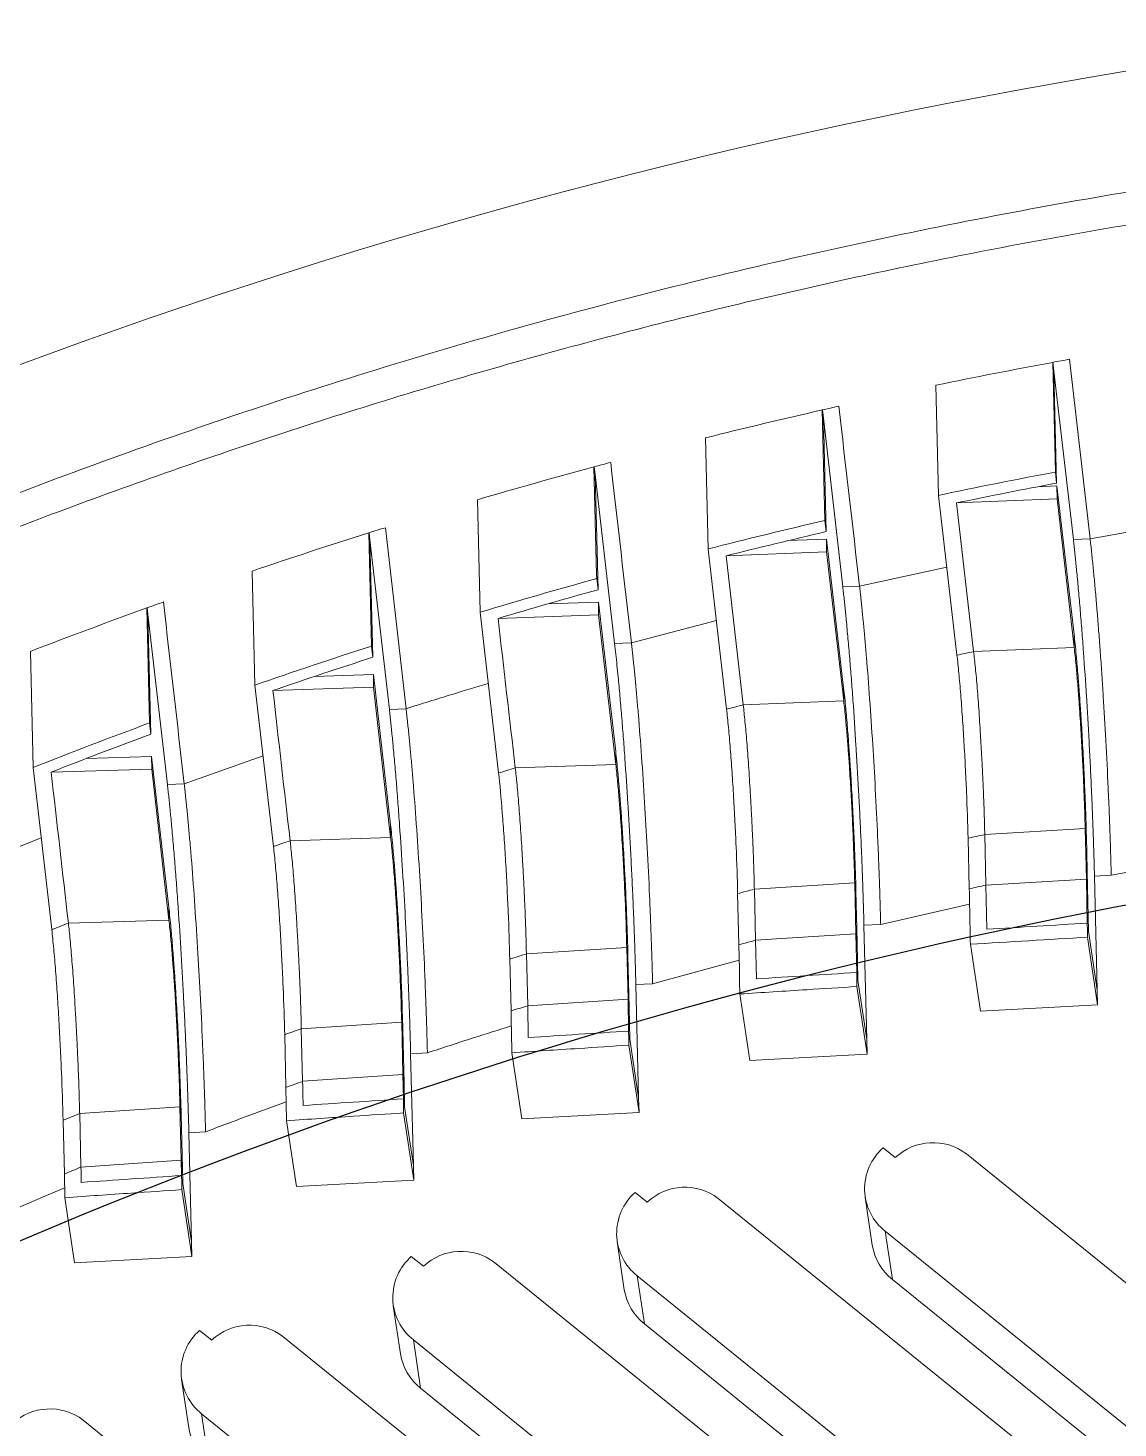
# Model space of a CAD drawing. Header units: inches. Extents: x 1474 to 2938, y 573 to 1061.
# Drawn here: x 2045.98 to 2068.69, y 740.05 to 769.21 of the extents above; entities that cross this region are included whole.
import ezdxf

# ---------------------------------------------------------------- set-up
doc = ezdxf.new("R2010")
doc.units = ezdxf.units.IN

msp = doc.modelspace()

# ---------------------------------------------------------------- linework, layer by layer
at = {"color": 7, "linetype": 'Continuous', "lineweight": 15}
for p, q in [((2067.326, 762.244), (2067.382, 759.96)), ((2067.351, 762.059), (2067.33, 762.245)), ((2067.674, 762.308), (2068.105, 758.571)), ((2067.351, 762.059), (2067.408, 759.73)), ((2067.756, 758.552), (2067.351, 762.059)), ((2064.947, 759.474), (2064.891, 761.767)), ((2062.523, 761.252), (2062.579, 758.95)), ((2062.548, 761.081), (2062.528, 761.254)), ((2062.548, 761.081), (2062.606, 758.719)), ((2062.953, 757.567), (2062.548, 761.081)), ((2060.147, 758.357), (2060.091, 760.672)), ((2057.77, 760.068), (2057.825, 757.818)), ((2057.795, 759.911), (2057.777, 760.07)), ((2057.795, 759.911), (2057.854, 757.509)), ((2058.2, 756.387), (2057.795, 759.911)), ((2067.382, 759.96), (2067.408, 759.73)), ((2065.331, 756.148), (2064.947, 759.474)), ((2067.414, 759.671), (2067.013, 759.654)), ((2067.416, 759.404), (2067.414, 759.671)), ((2067.771, 756.576), (2067.414, 759.671)), ((2055.398, 757.04), (2055.341, 759.382)), ((2065.322, 759.316), (2067.416, 759.404)), ((2065.679, 756.221), (2065.322, 759.316)), ((2067.773, 756.309), (2067.416, 759.404)), ((2062.579, 758.95), (2062.606, 758.719)), ((2053.135, 756.335), (2053.077, 758.693)), ((2053.101, 758.55), (2053.085, 758.695)), ((2053.424, 758.801), (2053.856, 755.032)), ((2053.101, 758.55), (2053.161, 756.103)), ((2053.507, 755.014), (2053.101, 758.55)), ((2060.532, 755.022), (2060.147, 758.357)), ((2060.521, 758.214), (2062.616, 758.296)), ((2062.613, 758.562), (2061.81, 758.531)), ((2062.616, 758.296), (2062.613, 758.562)), ((2062.971, 755.459), (2062.613, 758.562)), ((2062.973, 755.192), (2062.616, 758.296)), ((2067.756, 758.552), (2068.105, 758.571)), ((2060.879, 755.111), (2060.521, 758.214)), ((2050.708, 755.523), (2050.65, 757.898)), ((2057.825, 757.818), (2057.827, 757.741)), ((2057.827, 757.741), (2057.854, 757.509)), ((2062.953, 757.567), (2063.302, 757.586)), ((2048.454, 757.13), (2048.513, 754.736)), ((2048.478, 757.002), (2048.464, 757.133)), ((2057.864, 757.252), (2056.809, 757.215)), ((2057.866, 756.987), (2057.864, 757.252)), ((2058.222, 754.138), (2057.864, 757.252)), ((2048.478, 757.002), (2048.54, 754.502)), ((2048.884, 753.45), (2048.478, 757.002)), ((2055.783, 753.693), (2055.398, 757.04)), ((2055.772, 756.912), (2057.866, 756.987)), ((2058.224, 753.873), (2057.866, 756.987)), ((2067.773, 756.309), (2067.771, 756.576)), ((2053.161, 756.103), (2053.135, 756.335)), ((2058.2, 756.387), (2058.549, 756.406)), ((2065.679, 756.221), (2067.773, 756.309)), ((2046.089, 753.808), (2046.03, 756.224)), ((2051.944, 755.702), (2053.174, 755.742)), ((2053.174, 755.742), (2053.176, 755.478)), ((2053.532, 752.616), (2053.174, 755.742)), ((2051.093, 752.162), (2050.708, 755.523)), ((2053.176, 755.478), (2051.082, 755.409)), ((2053.534, 752.351), (2053.176, 755.478)), ((2062.973, 755.192), (2062.971, 755.459)), ((2060.879, 755.111), (2062.973, 755.192)), ((2053.507, 755.014), (2053.856, 755.032)), ((2048.513, 754.736), (2048.54, 754.502)), ((2047.198, 753.996), (2048.555, 754.036)), ((2048.555, 754.036), (2048.557, 753.773)), ((2048.913, 750.894), (2048.555, 754.036)), ((2058.224, 753.873), (2058.222, 754.138)), ((2046.475, 750.431), (2046.089, 753.808)), ((2048.557, 753.773), (2046.462, 753.711)), ((2048.915, 750.631), (2048.557, 753.773)), ((2056.13, 753.798), (2058.224, 753.873)), ((2048.884, 753.45), (2049.233, 753.469)), ((2053.532, 752.616), (2053.534, 752.351)), ((2065.91, 752.41), (2068.002, 752.536)), ((2068.002, 752.536), (2068.027, 752.369)), ((2068.028, 751.485), (2068.002, 752.536)), ((2053.534, 752.351), (2051.44, 752.283)), ((2065.588, 751.282), (2065.563, 752.335)), ((2065.936, 751.357), (2065.91, 752.41)), ((2068.053, 751.305), (2068.027, 752.369)), ((2061.111, 751.272), (2063.202, 751.403)), ((2063.202, 751.403), (2063.227, 751.236)), ((2063.228, 750.341), (2063.202, 751.403)), ((2065.936, 751.357), (2068.028, 751.485)), ((2065.953, 750.439), (2065.936, 751.357)), ((2068.045, 750.566), (2068.028, 751.485)), ((2068.028, 751.485), (2068.053, 751.305)), ((2068.07, 750.398), (2068.053, 751.305)), ((2068.196, 751.547), (2068.545, 751.566)), ((2068.254, 749.17), (2068.196, 751.547)), ((2060.79, 750.117), (2060.763, 751.181)), ((2061.137, 750.209), (2061.111, 751.272)), ((2063.253, 750.161), (2063.227, 751.236)), ((2048.913, 750.894), (2048.915, 750.631)), ((2048.915, 750.631), (2046.821, 750.568)), ((2063.394, 750.521), (2063.743, 750.539)), ((2063.452, 748.144), (2063.394, 750.521)), ((2061.137, 750.209), (2063.228, 750.341)), ((2061.152, 749.407), (2061.137, 750.209)), ((2063.243, 749.538), (2063.228, 750.341)), ((2063.228, 750.341), (2063.253, 750.161)), ((2063.268, 749.371), (2063.253, 750.161)), ((2068.05, 750.273), (2068.262, 748.863)), ((2068.07, 750.398), (2068.254, 749.17)), ((2056.362, 749.925), (2058.453, 750.059)), ((2056.389, 748.847), (2056.362, 749.925)), ((2058.453, 750.059), (2058.478, 749.892)), ((2058.479, 748.983), (2058.453, 750.059)), ((2058.505, 748.804), (2058.478, 749.892)), ((2065.61, 750.125), (2065.819, 748.733)), ((2056.042, 748.738), (2056.016, 749.817)), ((2058.643, 749.286), (2058.992, 749.305)), ((2058.7, 746.927), (2058.643, 749.286)), ((2063.268, 749.371), (2063.452, 748.144)), ((2056.389, 748.847), (2058.479, 748.983)), ((2058.492, 748.318), (2058.479, 748.983)), ((2058.479, 748.983), (2058.505, 748.804)), ((2060.809, 749.092), (2061.016, 747.707)), ((2063.248, 749.245), (2063.46, 747.837)), ((2068.262, 748.863), (2068.254, 749.17)), ((2056.401, 748.183), (2056.389, 748.847)), ((2058.517, 748.151), (2058.505, 748.804)), ((2068.262, 748.863), (2065.819, 748.733)), ((2053.764, 748.506), (2051.673, 748.367)), ((2053.789, 748.339), (2053.764, 748.506)), ((2053.79, 747.413), (2053.764, 748.506)), ((2051.354, 747.146), (2051.327, 748.243)), ((2051.7, 747.272), (2051.673, 748.367)), ((2053.816, 747.234), (2053.789, 748.339)), ((2058.517, 748.151), (2058.7, 746.927)), ((2063.46, 747.837), (2063.452, 748.144)), ((2053.951, 747.846), (2054.3, 747.865)), ((2054.008, 745.52), (2053.951, 747.846)), ((2056.058, 747.867), (2056.265, 746.49)), ((2058.497, 748.025), (2058.708, 746.62)), ((2063.46, 747.837), (2061.016, 747.707)), ((2051.7, 747.272), (2053.79, 747.413)), ((2053.79, 747.413), (2053.8, 746.908)), ((2053.79, 747.413), (2053.816, 747.234)), ((2053.816, 747.234), (2053.825, 746.74)), ((2058.708, 746.62), (2058.7, 746.927)), ((2049.145, 746.744), (2047.056, 746.601)), ((2049.17, 746.578), (2049.145, 746.744)), ((2049.173, 745.63), (2049.145, 746.744)), ((2053.825, 746.74), (2054.008, 745.52)), ((2046.737, 745.342), (2046.71, 746.459)), ((2047.083, 745.485), (2047.056, 746.601)), ((2049.198, 745.452), (2049.17, 746.578)), ((2051.367, 746.452), (2051.572, 745.083)), ((2053.805, 746.614), (2054.015, 745.213)), ((2058.708, 746.62), (2056.265, 746.49)), ((2049.33, 746.201), (2049.679, 746.22)), ((2049.386, 743.928), (2049.33, 746.201)), ((2063.794, 745.886), (2064.046, 745.683)), ((2065.527, 745.762), (2072.586, 740.053)), ((2047.083, 745.485), (2049.173, 745.63)), ((2049.173, 745.63), (2049.179, 745.31)), ((2049.173, 745.63), (2049.198, 745.452)), ((2054.015, 745.213), (2054.008, 745.52)), ((2046.747, 744.849), (2046.737, 745.342)), ((2049.198, 745.452), (2049.204, 745.143)), ((2054.015, 745.213), (2051.572, 745.083)), ((2049.184, 745.017), (2049.393, 743.621)), ((2049.204, 745.143), (2049.386, 743.928)), ((2058.627, 744.959), (2058.879, 744.755)), ((2046.747, 744.849), (2046.95, 743.49)), ((2060.36, 744.834), (2069.688, 737.29)), ((2063.418, 744.863), (2063.568, 743.86)), ((2070.895, 738.441), (2063.836, 744.15)), ((2063.836, 744.15), (2063.987, 743.147)), ((2049.393, 743.621), (2049.386, 743.928)), ((2058.251, 743.936), (2058.401, 742.933)), ((2049.393, 743.621), (2046.95, 743.49)), ((2053.964, 743.624), (2054.217, 743.42)), ((2055.697, 743.499), (2066.79, 734.528)), ((2067.998, 735.679), (2058.669, 743.222)), ((2058.669, 743.222), (2058.82, 742.22)), ((2071.046, 737.439), (2063.987, 743.147)), ((2053.588, 742.6), (2053.739, 741.598)), ((2049.554, 742.084), (2049.806, 741.88)), ((2068.148, 734.676), (2058.82, 742.22)), ((2051.287, 741.959), (2063.893, 731.765)), ((2065.1, 732.916), (2054.007, 741.887)), ((2054.007, 741.887), (2054.157, 740.884)), ((2049.178, 741.061), (2049.328, 740.058)), ((2065.25, 731.913), (2054.157, 740.884)), ((2047.129, 740.216), (2060.995, 729.003)), ((2062.202, 730.154), (2049.597, 740.348)), ((2049.597, 740.348), (2049.747, 739.345))]:
    msp.add_line(p, q, dxfattribs=at)
at = {"color": 8, "linetype": 'Continuous', "lineweight": 15}
for p, q in [((2069.96, 758.895), (2068.105, 758.571)), ((2065.12, 757.981), (2063.302, 757.586)), ((2060.319, 756.868), (2058.549, 756.406)), ((2050.877, 754.048), (2049.233, 753.469)), ((2046.256, 752.345), (2044.691, 751.719)), ((2068.545, 751.566), (2070.433, 751.909)), ((2063.743, 750.539), (2065.594, 750.959)), ((2058.992, 749.305), (2060.795, 749.798)), ((2045.139, 744.374), (2046.743, 745.052))]:
    msp.add_line(p, q, dxfattribs=at)
at = {"color": 7, "linetype": 'Continuous', "lineweight": 15, "flags": 128}
for points in [[(2068.045, 750.566), (2068.045, 750.557), (2068.048, 750.415), (2068.05, 750.273)], [(2060.809, 749.092), (2060.804, 749.348), (2060.799, 749.604), (2060.794, 749.861), (2060.79, 750.117)], [(2063.243, 749.538), (2063.245, 749.431), (2063.248, 749.245)], [(2056.058, 747.867), (2056.05, 748.303), (2056.046, 748.52), (2056.042, 748.738)], [(2058.492, 748.318), (2058.495, 748.171), (2058.497, 748.025)], [(2051.71, 746.769), (2051.705, 747.02), (2051.703, 747.146), (2051.7, 747.272)], [(2051.367, 746.452), (2051.36, 746.799), (2051.354, 747.146)], [(2053.805, 746.614), (2053.802, 746.787), (2053.8, 746.908)], [(2047.089, 745.167), (2047.086, 745.326), (2047.085, 745.406), (2047.083, 745.485)], [(2049.179, 745.31), (2049.181, 745.179), (2049.184, 745.017)]]:
    msp.add_lwpolyline(points, dxfattribs=at)
at = {"color": 7, "linetype": 'Continuous', "lineweight": 15}
for centre, radius, start, end in [((2088.701, 646.936), 122.981, 96.16304, 118.49203), ((2089.176, 644.424), 117.574, 100.68264, 101.8924), ((2089.2, 644.268), 117.5, 100.68798, 101.72531), ((2089.109, 644.725), 117.266, 103.0757, 104.29864), ((2089.134, 644.563), 117.198, 103.08277, 104.13129), ((2088.982, 645.2), 116.774, 105.47368, 106.7142), ((2089.01, 645.032), 116.713, 105.48254, 106.54602), ((2088.782, 645.84), 116.103, 107.88046, 109.14324), ((2088.813, 645.667), 116.048, 107.89117, 108.97361), ((2089.486, 642.339), 116.343, 101.80746, 101.98244), ((2089.404, 642.687), 115.986, 104.23714, 104.41421), ((2088.497, 646.633), 115.26, 110.29799, 111.58801), ((2088.531, 646.455), 115.211, 110.31064, 111.4163), ((2089.258, 643.209), 115.444, 106.67635, 106.85617), ((2089.034, 643.897), 114.721, 109.12944, 109.31272), ((2089.525, 642.067), 112.842, 102.07969, 102.26027), ((2089.476, 642.387), 111.483, 102.18991, 102.37275), ((2089.436, 642.438), 112.46, 104.58796, 104.77084), ((2088.72, 644.737), 113.823, 111.59888, 111.78638), ((2089.384, 642.768), 111.092, 104.73008, 104.91533), ((2089.278, 642.988), 111.887, 107.1085, 107.29443), ((2089.221, 643.33), 110.506, 107.2837, 107.47212), ((2089.036, 643.708), 111.128, 109.64649, 109.83626), ((2088.972, 644.063), 109.732, 109.85632, 110.04873), ((2088.699, 644.585), 110.189, 112.20525, 112.39971), ((2064.539, 745.036), 1.131, 131.2428, 231.564), ((2064.833, 744.846), 1.149, 52.8527, 133.254), ((2088.625, 644.954), 108.776, 112.45162, 112.64893), ((2059.373, 744.108), 1.131, 131.2428, 231.564), ((2059.666, 743.918), 1.149, 52.8527, 133.254), ((2055.004, 742.583), 1.149, 52.8527, 133.254), ((2064.685, 744.037), 1.131, 188.9708, 231.8499), ((2054.71, 742.773), 1.131, 131.2428, 231.564), ((2059.519, 743.109), 1.131, 188.9708, 231.8499), ((2050.3, 741.234), 1.131, 131.2428, 231.564), ((2050.593, 741.044), 1.149, 52.8527, 133.254), ((2054.856, 741.774), 1.131, 188.9708, 231.8499), ((2046.435, 739.301), 1.149, 52.8527, 133.254), ((2050.446, 740.235), 1.131, 188.9708, 231.8499)]:
    msp.add_arc(centre, radius, start, end, dxfattribs=at)
at = {"color": 7, "linetype": 'Continuous'}
msp.add_arc((2089.645, 641.003), 111.886, 96.19529, 116.08782, dxfattribs=at)
at = {"color": 7, "linetype": 'Continuous', "lineweight": 15}
for points, knots in [([(2025.182, 725.783), (2024.871, 726.14), (2024.574, 726.509), (2024.012, 727.269), (2023.745, 727.663), (2023.001, 728.864), (2022.581, 729.692), (2021.886, 731.398), (2021.611, 732.277), (2021.312, 733.635), (2021.233, 734.092), (2021.113, 735.005), (2021.073, 735.462), (2021.012, 736.835), (2021.048, 737.755), (2021.222, 739.139), (2021.3, 739.603), (2021.495, 740.52), (2021.611, 740.974), (2022.016, 742.321), (2022.36, 743.199), (2022.987, 744.486), (2023.214, 744.911), (2023.708, 745.749), (2023.972, 746.16), (2024.809, 747.361), (2025.429, 748.12), (2026.452, 749.198), (2026.808, 749.548), (2027.551, 750.226), (2027.94, 750.557), (2029.138, 751.502), (2029.978, 752.073), (2031.296, 752.844), (2031.746, 753.085), (2032.647, 753.568), (2033.099, 753.806), (2035.37, 754.985), (2037.218, 755.883), (2040.975, 757.587), (2042.876, 758.39), (2046.723, 759.898), (2048.669, 760.603), (2052.607, 761.914), (2054.597, 762.521), (2058.606, 763.629), (2060.627, 764.132), (2064.697, 765.033), (2066.74, 765.432), (2070.843, 766.122), (2072.903, 766.414), (2075.489, 766.714), (2076.006, 766.774), (2077.047, 766.853), (2077.572, 766.875), (2079.131, 766.891), (2080.159, 766.833), (2082.19, 766.585), (2083.194, 766.395), (2085.176, 765.876), (2086.131, 765.553), (2087.967, 764.789), (2088.849, 764.347), (2090.117, 763.591), (2090.532, 763.322), (2091.33, 762.762), (2091.715, 762.47), (2092.827, 761.558), (2093.512, 760.902), (2094.454, 759.848), (2094.754, 759.485), (2095.324, 758.734), (2095.592, 758.349), (2096.342, 757.176), (2096.771, 756.365), (2097.308, 755.105), (2097.47, 754.677), (2097.757, 753.809), (2097.884, 753.365), (2098.203, 752.029), (2098.338, 751.131), (2098.426, 749.774), (2098.437, 749.32), (2098.423, 748.635), (2098.413, 748.407), (2098.39, 747.949), (2098.377, 747.72), (2098.257, 745.66), (2098.089, 743.835), (2097.407, 738.391), (2096.716, 734.798), (2094.869, 727.683), (2093.713, 724.161), (2091.969, 719.804), (2091.605, 718.934), (2090.848, 717.204), (2090.456, 716.344), (2089.24, 713.782), (2088.374, 712.095), (2087.224, 710.014), (2086.99, 709.599), (2086.517, 708.772), (2086.28, 708.358), (2085.767, 707.547), (2085.494, 707.148), (2084.911, 706.365), (2084.601, 705.979), (2083.622, 704.85), (2082.914, 704.148), (2081.394, 702.84), (2080.582, 702.235), (2079.283, 701.402), (2078.835, 701.136), (2077.928, 700.639), (2077.467, 700.406), (2076.06, 699.755), (2075.092, 699.383), (2073.592, 698.918), (2073.083, 698.778), (2072.055, 698.532), (2071.54, 698.427), (2069.989, 698.164), (2068.95, 698.057), (2067.384, 697.999), (2066.861, 697.997), (2065.811, 698.027), (2065.284, 698.06), (2063.727, 698.21), (2062.709, 698.378), (2061.214, 698.73), (2060.721, 698.864), (2059.745, 699.166), (2059.261, 699.335), (2057.834, 699.888), (2056.931, 700.317), (2056.074, 700.8)], [0, 0, 0, 0, 0.007812, 0.007812, 0.015625, 0.015625, 0.03125, 0.03125, 0.046875, 0.046875, 0.054688, 0.054688, 0.0625, 0.0625, 0.078125, 0.078125, 0.085937, 0.085937, 0.09375, 0.09375, 0.109375, 0.109375, 0.117187, 0.117187, 0.125, 0.125, 0.140625, 0.140625, 0.148437, 0.148437, 0.15625, 0.15625, 0.171875, 0.171875, 0.179687, 0.179687, 0.1875, 0.1875, 0.21875, 0.21875, 0.25, 0.25, 0.28125, 0.28125, 0.3125, 0.3125, 0.34375, 0.34375, 0.375, 0.375, 0.40625, 0.40625, 0.414062, 0.414062, 0.421875, 0.421875, 0.4375, 0.4375, 0.453125, 0.453125, 0.46875, 0.46875, 0.484375, 0.484375, 0.492187, 0.492187, 0.5, 0.5, 0.515625, 0.515625, 0.523437, 0.523437, 0.53125, 0.53125, 0.546875, 0.546875, 0.554687, 0.554687, 0.5625, 0.5625, 0.578125, 0.578125, 0.585937, 0.585937, 0.589844, 0.589844, 0.59375, 0.59375, 0.625, 0.625, 0.6875, 0.6875, 0.75, 0.75, 0.765625, 0.765625, 0.78125, 0.78125, 0.8125, 0.8125, 0.820312, 0.820312, 0.828125, 0.828125, 0.835937, 0.835937, 0.84375, 0.84375, 0.859375, 0.859375, 0.875, 0.875, 0.882812, 0.882812, 0.890625, 0.890625, 0.90625, 0.90625, 0.914062, 0.914062, 0.921875, 0.921875, 0.9375, 0.9375, 0.945312, 0.945312, 0.953125, 0.953125, 0.96875, 0.96875, 0.976562, 0.976562, 0.984375, 0.984375, 1, 1, 1, 1]), ([(2021.299, 733.818), (2021.24, 734.295), (2021.106, 735.378), (2021.144, 737.093), (2021.371, 738.936), (2021.812, 740.757), (2022.453, 742.535), (2023.291, 744.257), (2024.318, 745.903), (2025.523, 747.455), (2026.892, 748.9), (2028.413, 750.222), (2030.065, 751.41), (2031.84, 752.426), (2034.256, 753.695), (2037.318, 755.222), (2041.071, 756.923), (2045.144, 758.602), (2049.549, 760.224), (2054.292, 761.749), (2059.106, 763.08), (2063.974, 764.211), (2068.067, 764.986), (2071.357, 765.507), (2073.832, 765.838), (2076.314, 766.155), (2078.81, 766.256), (2081.147, 766.092), (2083.304, 765.732), (2085.272, 765.217), (2087.163, 764.53), (2088.96, 763.681), (2090.647, 762.675), (2092.207, 761.522), (2093.621, 760.236), (2094.88, 758.828), (2095.969, 757.309), (2096.88, 755.7), (2097.594, 754.011), (2098.09, 752.425), (2098.254, 751.39), (2098.323, 750.956)], [0, 0, 0, 0, 0.015936, 0.036194, 0.056598, 0.076989, 0.097246, 0.11757, 0.138024, 0.158308, 0.178584, 0.199027, 0.219314, 0.239456, 0.259597, 0.299926, 0.340325, 0.380677, 0.429088, 0.477565, 0.526038, 0.574522, 0.622933, 0.647124, 0.671322, 0.695543, 0.71982, 0.743885, 0.76397, 0.784209, 0.804298, 0.824344, 0.844543, 0.864704, 0.884743, 0.904857, 0.92509, 0.945156, 0.965216, 0.985445, 1, 1, 1, 1]), ([(2067.756, 758.552), (2067.761, 758.51), (2067.77, 758.426), (2067.785, 758.294), (2067.799, 758.157), (2067.814, 758.016), (2067.835, 757.797), (2067.864, 757.49), (2067.899, 757.082), (2067.934, 756.654), (2067.978, 756.06), (2068.02, 755.437), (2068.059, 754.8), (2068.086, 754.319), (2068.11, 753.836), (2068.131, 753.389), (2068.149, 752.979), (2068.163, 752.608), (2068.176, 752.245), (2068.187, 751.89), (2068.193, 751.662), (2068.196, 751.547)], [0, 0, 0, 0, 0.0250187, 0.0500048, 0.0749884, 0.0999999, 0.1250694, 0.1875582, 0.2501909, 0.3125967, 0.3751562, 0.5002489, 0.5626171, 0.6251417, 0.6876955, 0.750398, 0.8004961, 0.8502771, 0.899969, 0.9498009, 1, 1, 1, 1]), ([(2068.105, 758.571), (2068.11, 758.526), (2068.12, 758.437), (2068.136, 758.296), (2068.151, 758.149), (2068.166, 757.996), (2068.182, 757.836), (2068.197, 757.671), (2068.213, 757.5), (2068.229, 757.323), (2068.244, 757.141), (2068.26, 756.954), (2068.275, 756.761), (2068.29, 756.564), (2068.306, 756.362), (2068.321, 756.156), (2068.336, 755.946), (2068.35, 755.732), (2068.365, 755.515), (2068.393, 755.065), (2068.435, 754.348), (2068.471, 753.614), (2068.493, 753.103), (2068.505, 752.821), (2068.516, 752.523), (2068.527, 752.212), (2068.537, 751.889), (2068.542, 751.675), (2068.545, 751.566)], [0, 0, 0, 0, 0.026445, 0.053046, 0.079804, 0.10672, 0.133794, 0.161027, 0.18842, 0.215974, 0.243688, 0.271565, 0.299603, 0.327805, 0.35617, 0.384699, 0.413392, 0.442251, 0.471275, 0.500465, 0.62085, 0.750393, 0.785503, 0.823211, 0.863515, 0.906415, 0.95191, 1, 1, 1, 1]), ([(2062.953, 757.567), (2062.958, 757.525), (2062.967, 757.44), (2062.982, 757.307), (2062.996, 757.17), (2063.011, 757.027), (2063.032, 756.806), (2063.061, 756.497), (2063.097, 756.086), (2063.131, 755.655), (2063.176, 755.056), (2063.218, 754.428), (2063.256, 753.788), (2063.283, 753.304), (2063.308, 752.819), (2063.329, 752.37), (2063.347, 751.958), (2063.361, 751.586), (2063.374, 751.221), (2063.385, 750.865), (2063.391, 750.636), (2063.394, 750.521)], [0, 0, 0, 0, 0.025013, 0.049995, 0.074979, 0.099994, 0.125072, 0.187557, 0.25022, 0.3126, 0.375174, 0.500318, 0.562652, 0.625185, 0.687746, 0.750492, 0.800541, 0.850293, 0.899972, 0.9498, 1, 1, 1, 1]), ([(2063.302, 757.586), (2063.307, 757.544), (2063.316, 757.461), (2063.33, 757.329), (2063.345, 757.193), (2063.359, 757.051), (2063.374, 756.904), (2063.388, 756.753), (2063.403, 756.597), (2063.417, 756.436), (2063.431, 756.27), (2063.464, 755.885), (2063.514, 755.236), (2063.577, 754.308), (2063.633, 753.334), (2063.669, 752.596), (2063.691, 752.083), (2063.702, 751.799), (2063.714, 751.5), (2063.724, 751.187), (2063.734, 750.863), (2063.74, 750.649), (2063.743, 750.539)], [0, 0, 0, 0, 0.024642, 0.049367, 0.074179, 0.099076, 0.124061, 0.149135, 0.174297, 0.19955, 0.224895, 0.250331, 0.372969, 0.500389, 0.62077, 0.750416, 0.785584, 0.823325, 0.863638, 0.906523, 0.951977, 1, 1, 1, 1]), ([(2068.027, 752.369), (2068.021, 752.619), (2068.01, 752.968), (2067.995, 753.333), (2067.984, 753.61), (2067.975, 753.801), (2067.965, 753.991), (2067.955, 754.184), (2067.945, 754.373), (2067.928, 754.653), (2067.916, 754.842), (2067.904, 755.029), (2067.889, 755.246), (2067.876, 755.427), (2067.862, 755.601), (2067.846, 755.802), (2067.832, 755.968), (2067.818, 756.124), (2067.801, 756.306), (2067.786, 756.448), (2067.771, 756.576)], [0, 0, 0, 0, 0.186667, 0.25, 0.25, 0.373333, 0.375, 0.375, 0.5, 0.5, 0.56, 0.625, 0.625, 0.706667, 0.75, 0.75, 0.853333, 0.875, 0.875, 1, 1, 1, 1]), ([(2058.643, 749.286), (2058.641, 749.344), (2058.638, 749.459), (2058.633, 749.635), (2058.628, 749.813), (2058.622, 749.992), (2058.616, 750.174), (2058.61, 750.358), (2058.603, 750.544), (2058.595, 750.732), (2058.587, 750.922), (2058.575, 751.209), (2058.557, 751.597), (2058.532, 752.085), (2058.505, 752.572), (2058.467, 753.217), (2058.425, 753.851), (2058.38, 754.455), (2058.345, 754.891), (2058.31, 755.305), (2058.277, 755.653), (2058.249, 755.939), (2058.225, 756.172), (2058.208, 756.315), (2058.2, 756.387)], [0, 0, 0, 0, 0.025151, 0.050184, 0.075126, 0.100003, 0.124843, 0.149672, 0.174518, 0.199407, 0.224367, 0.249424, 0.312145, 0.374782, 0.437254, 0.499621, 0.624821, 0.687341, 0.74976, 0.812387, 0.874938, 0.916677, 0.958315, 1, 1, 1, 1]), ([(2058.549, 756.406), (2058.554, 756.364), (2058.564, 756.279), (2058.578, 756.147), (2058.593, 756.009), (2058.607, 755.866), (2058.622, 755.718), (2058.636, 755.565), (2058.651, 755.407), (2058.665, 755.244), (2058.68, 755.077), (2058.712, 754.688), (2058.763, 754.032), (2058.825, 753.096), (2058.882, 752.115), (2058.918, 751.373), (2058.94, 750.856), (2058.951, 750.571), (2058.962, 750.27), (2058.973, 749.956), (2058.983, 749.631), (2058.989, 749.416), (2058.992, 749.305)], [0, 0, 0, 0, 0.024618, 0.049325, 0.074122, 0.099011, 0.123994, 0.149073, 0.174248, 0.199521, 0.224893, 0.250367, 0.372903, 0.500469, 0.620767, 0.750527, 0.785697, 0.823432, 0.863731, 0.906593, 0.952017, 1, 1, 1, 1]), ([(2068.002, 752.536), (2067.997, 752.764), (2067.987, 753.08), (2067.973, 753.411), (2067.963, 753.662), (2067.954, 753.835), (2067.946, 754.007), (2067.937, 754.181), (2067.927, 754.351), (2067.913, 754.602), (2067.902, 754.772), (2067.891, 754.94), (2067.878, 755.134), (2067.866, 755.295), (2067.854, 755.449), (2067.84, 755.627), (2067.827, 755.774), (2067.814, 755.912), (2067.799, 756.072), (2067.786, 756.197), (2067.773, 756.309)], [0, 0, 0, 0, 0.186667, 0.25, 0.25, 0.373333, 0.375, 0.375, 0.5, 0.5, 0.56, 0.625, 0.625, 0.706667, 0.75, 0.75, 0.853333, 0.875, 0.875, 1, 1, 1, 1]), ([(2065.563, 752.335), (2065.555, 752.642), (2065.544, 752.965), (2065.523, 753.473), (2065.514, 753.648), (2065.497, 753.995), (2065.487, 754.167), (2065.467, 754.51), (2065.456, 754.681), (2065.433, 755.016), (2065.421, 755.177), (2065.396, 755.484), (2065.384, 755.631), (2065.358, 755.908), (2065.344, 756.034), (2065.331, 756.148)], [0, 0, 0, 0, 0.25, 0.25, 0.375, 0.375, 0.5, 0.5, 0.625, 0.625, 0.75, 0.75, 0.875, 0.875, 1, 1, 1, 1]), ([(2065.91, 752.41), (2065.909, 752.455), (2065.907, 752.544), (2065.904, 752.68), (2065.9, 752.814), (2065.896, 752.947), (2065.891, 753.077), (2065.886, 753.205), (2065.881, 753.331), (2065.876, 753.454), (2065.87, 753.574), (2065.865, 753.692), (2065.859, 753.807), (2065.854, 753.918), (2065.847, 754.024), (2065.842, 754.127), (2065.836, 754.226), (2065.83, 754.321), (2065.821, 754.477), (2065.808, 754.693), (2065.791, 754.962), (2065.773, 755.217), (2065.754, 755.455), (2065.736, 755.676), (2065.716, 755.877), (2065.697, 756.061), (2065.685, 756.168), (2065.679, 756.221)], [0, 0, 0, 0, 0.036771, 0.072759, 0.107747, 0.141562, 0.174473, 0.206415, 0.237394, 0.267602, 0.296795, 0.3254, 0.353174, 0.379885, 0.405391, 0.430218, 0.453959, 0.476773, 0.498741, 0.567017, 0.634379, 0.699155, 0.762275, 0.824333, 0.884272, 0.942446, 1, 1, 1, 1]), ([(2063.227, 751.236), (2063.221, 751.487), (2063.21, 751.836), (2063.195, 752.202), (2063.183, 752.479), (2063.175, 752.671), (2063.165, 752.861), (2063.155, 753.054), (2063.145, 753.244), (2063.128, 753.524), (2063.117, 753.714), (2063.104, 753.902), (2063.089, 754.121), (2063.076, 754.302), (2063.063, 754.477), (2063.047, 754.679), (2063.032, 754.846), (2063.018, 755.004), (2063.001, 755.187), (2062.986, 755.33), (2062.971, 755.459)], [0, 0, 0, 0, 0.186667, 0.25, 0.25, 0.373333, 0.375, 0.375, 0.5, 0.5, 0.56, 0.625, 0.625, 0.706667, 0.75, 0.75, 0.853333, 0.875, 0.875, 1, 1, 1, 1]), ([(2061.111, 751.272), (2061.11, 751.321), (2061.107, 751.416), (2061.104, 751.561), (2061.1, 751.704), (2061.095, 751.846), (2061.09, 751.984), (2061.084, 752.12), (2061.079, 752.253), (2061.073, 752.383), (2061.067, 752.511), (2061.061, 752.635), (2061.056, 752.755), (2061.049, 752.87), (2061.043, 752.981), (2061.037, 753.087), (2061.031, 753.189), (2061.021, 753.35), (2061.008, 753.57), (2060.991, 753.842), (2060.973, 754.099), (2060.954, 754.339), (2060.935, 754.562), (2060.916, 754.765), (2060.897, 754.95), (2060.885, 755.057), (2060.879, 755.111)], [0, 0, 0, 0, 0.03908, 0.07726, 0.114282, 0.149993, 0.184723, 0.2183, 0.250875, 0.282514, 0.313145, 0.343041, 0.371831, 0.399276, 0.425774, 0.451166, 0.475469, 0.498807, 0.567288, 0.63481, 0.699664, 0.762781, 0.824784, 0.884615, 0.942636, 1, 1, 1, 1]), ([(2063.202, 751.403), (2063.196, 751.631), (2063.186, 751.949), (2063.173, 752.281), (2063.162, 752.532), (2063.154, 752.706), (2063.146, 752.878), (2063.137, 753.053), (2063.127, 753.224), (2063.113, 753.476), (2063.102, 753.646), (2063.091, 753.815), (2063.078, 754.01), (2063.066, 754.172), (2063.054, 754.327), (2063.04, 754.506), (2063.027, 754.654), (2063.014, 754.793), (2062.999, 754.954), (2062.986, 755.08), (2062.973, 755.192)], [0, 0, 0, 0, 0.186667, 0.25, 0.25, 0.373333, 0.375, 0.375, 0.5, 0.5, 0.56, 0.625, 0.625, 0.706667, 0.75, 0.75, 0.853333, 0.875, 0.875, 1, 1, 1, 1]), ([(2053.507, 755.014), (2053.512, 754.971), (2053.522, 754.885), (2053.536, 754.749), (2053.551, 754.608), (2053.566, 754.462), (2053.588, 754.237), (2053.617, 753.92), (2053.653, 753.501), (2053.687, 753.06), (2053.732, 752.449), (2053.785, 751.651), (2053.832, 750.832), (2053.865, 750.178), (2053.887, 749.691), (2053.907, 749.211), (2053.923, 748.794), (2053.934, 748.437), (2053.943, 748.137), (2053.948, 747.943), (2053.951, 747.846)], [0, 0, 0, 0, 0.024972, 0.049923, 0.074884, 0.09989, 0.124972, 0.187387, 0.250079, 0.312335, 0.374904, 0.500056, 0.624664, 0.68718, 0.74998, 0.812177, 0.874602, 0.91637, 0.958129, 1, 1, 1, 1]), ([(2053.856, 755.032), (2053.861, 754.99), (2053.87, 754.905), (2053.885, 754.771), (2053.899, 754.632), (2053.914, 754.487), (2053.929, 754.338), (2053.943, 754.183), (2053.958, 754.023), (2053.973, 753.858), (2053.987, 753.689), (2054.02, 753.296), (2054.07, 752.633), (2054.133, 751.688), (2054.189, 750.698), (2054.226, 749.951), (2054.248, 749.431), (2054.259, 749.143), (2054.27, 748.839), (2054.281, 748.522), (2054.291, 748.193), (2054.297, 747.976), (2054.3, 747.865)], [0, 0, 0, 0, 0.024565, 0.049224, 0.073979, 0.098833, 0.123788, 0.148847, 0.174011, 0.199283, 0.224664, 0.250158, 0.372451, 0.500059, 0.620154, 0.749919, 0.785179, 0.82301, 0.863409, 0.906376, 0.951907, 1, 1, 1, 1]), ([(2060.763, 751.181), (2060.756, 751.491), (2060.745, 751.816), (2060.723, 752.327), (2060.715, 752.503), (2060.697, 752.851), (2060.688, 753.025), (2060.668, 753.369), (2060.657, 753.542), (2060.634, 753.88), (2060.622, 754.042), (2060.597, 754.352), (2060.584, 754.501), (2060.558, 754.78), (2060.545, 754.908), (2060.532, 755.022)], [0, 0, 0, 0, 0.25, 0.25, 0.375, 0.375, 0.5, 0.5, 0.625, 0.625, 0.75, 0.75, 0.875, 0.875, 1, 1, 1, 1]), ([(2058.478, 749.892), (2058.472, 750.144), (2058.461, 750.494), (2058.446, 750.862), (2058.435, 751.139), (2058.426, 751.332), (2058.416, 751.523), (2058.406, 751.716), (2058.396, 751.907), (2058.38, 752.188), (2058.368, 752.379), (2058.356, 752.568), (2058.341, 752.788), (2058.328, 752.971), (2058.314, 753.147), (2058.298, 753.351), (2058.284, 753.519), (2058.269, 753.679), (2058.252, 753.864), (2058.237, 754.009), (2058.222, 754.138)], [0, 0, 0, 0, 0.186667, 0.25, 0.25, 0.373333, 0.375, 0.375, 0.5, 0.5, 0.56, 0.625, 0.625, 0.706667, 0.75, 0.75, 0.853333, 0.875, 0.875, 1, 1, 1, 1]), ([(2056.016, 749.817), (2056.008, 750.129), (2055.997, 750.456), (2055.975, 750.971), (2055.967, 751.148), (2055.949, 751.499), (2055.94, 751.674), (2055.92, 752.022), (2055.909, 752.196), (2055.885, 752.537), (2055.873, 752.701), (2055.836, 753.172), (2055.809, 753.461), (2055.783, 753.693)], [0, 0, 0, 0, 0.25, 0.25, 0.375, 0.375, 0.5, 0.5, 0.625, 0.625, 0.75, 0.75, 1, 1, 1, 1]), ([(2056.362, 749.925), (2056.361, 749.973), (2056.359, 750.069), (2056.355, 750.216), (2056.351, 750.36), (2056.346, 750.502), (2056.341, 750.642), (2056.336, 750.779), (2056.33, 750.913), (2056.324, 751.044), (2056.318, 751.172), (2056.313, 751.297), (2056.307, 751.418), (2056.301, 751.534), (2056.295, 751.646), (2056.288, 751.753), (2056.282, 751.855), (2056.273, 752.018), (2056.259, 752.24), (2056.242, 752.516), (2056.224, 752.776), (2056.205, 753.019), (2056.186, 753.244), (2056.167, 753.449), (2056.148, 753.635), (2056.136, 753.744), (2056.13, 753.798)], [0, 0, 0, 0, 0.039124, 0.077346, 0.114408, 0.150154, 0.184911, 0.218512, 0.251098, 0.28275, 0.313365, 0.343252, 0.372038, 0.399487, 0.42594, 0.451319, 0.475591, 0.498888, 0.56763, 0.635351, 0.700304, 0.763419, 0.825354, 0.885048, 0.942877, 1, 1, 1, 1]), ([(2058.453, 750.059), (2058.447, 750.289), (2058.437, 750.608), (2058.424, 750.942), (2058.413, 751.195), (2058.405, 751.369), (2058.397, 751.542), (2058.388, 751.718), (2058.379, 751.89), (2058.364, 752.143), (2058.353, 752.314), (2058.342, 752.484), (2058.329, 752.681), (2058.317, 752.844), (2058.305, 753), (2058.291, 753.181), (2058.278, 753.329), (2058.265, 753.47), (2058.25, 753.633), (2058.237, 753.759), (2058.224, 753.873)], [0, 0, 0, 0, 0.186667, 0.25, 0.25, 0.373333, 0.375, 0.375, 0.5, 0.5, 0.56, 0.625, 0.625, 0.706667, 0.75, 0.75, 0.853333, 0.875, 0.875, 1, 1, 1, 1]), ([(2048.884, 753.45), (2048.889, 753.407), (2048.899, 753.319), (2048.914, 753.182), (2048.929, 753.039), (2048.944, 752.891), (2048.966, 752.662), (2048.995, 752.341), (2049.031, 751.915), (2049.066, 751.468), (2049.112, 750.849), (2049.165, 750.041), (2049.211, 749.213), (2049.244, 748.553), (2049.267, 748.062), (2049.286, 747.579), (2049.302, 747.159), (2049.314, 746.799), (2049.323, 746.495), (2049.328, 746.299), (2049.33, 746.201)], [0, 0, 0, 0, 0.0249545, 0.0498927, 0.074849, 0.0998575, 0.1249524, 0.1873412, 0.2500765, 0.3122757, 0.374869, 0.5000573, 0.624634, 0.687131, 0.7499746, 0.8121262, 0.8745504, 0.9163247, 0.9581028, 1, 1, 1, 1]), ([(2049.233, 753.469), (2049.238, 753.426), (2049.248, 753.34), (2049.263, 753.204), (2049.277, 753.063), (2049.292, 752.917), (2049.307, 752.765), (2049.321, 752.608), (2049.336, 752.445), (2049.351, 752.278), (2049.366, 752.106), (2049.399, 751.707), (2049.449, 751.034), (2049.512, 750.078), (2049.569, 749.078), (2049.605, 748.325), (2049.627, 747.8), (2049.638, 747.509), (2049.65, 747.203), (2049.66, 746.884), (2049.671, 746.552), (2049.676, 746.333), (2049.679, 746.22)], [0, 0, 0, 0, 0.024522, 0.049144, 0.073872, 0.098707, 0.123653, 0.148713, 0.173891, 0.199188, 0.224609, 0.250155, 0.372262, 0.500058, 0.620005, 0.749915, 0.785179, 0.823013, 0.863415, 0.906382, 0.951911, 1, 1, 1, 1]), ([(2053.789, 748.339), (2053.782, 748.592), (2053.771, 748.943), (2053.757, 749.312), (2053.745, 749.591), (2053.736, 749.784), (2053.727, 749.976), (2053.717, 750.17), (2053.707, 750.361), (2053.69, 750.644), (2053.679, 750.836), (2053.666, 751.026), (2053.651, 751.248), (2053.638, 751.434), (2053.625, 751.613), (2053.608, 751.82), (2053.594, 751.992), (2053.579, 752.153), (2053.562, 752.339), (2053.547, 752.485), (2053.532, 752.616)], [0, 0, 0, 0, 0.186667, 0.25, 0.25, 0.373333, 0.375, 0.375, 0.5, 0.5, 0.56, 0.625, 0.625, 0.706667, 0.75, 0.75, 0.853333, 0.875, 0.875, 1, 1, 1, 1]), ([(2051.673, 748.367), (2051.672, 748.416), (2051.67, 748.513), (2051.666, 748.661), (2051.662, 748.807), (2051.657, 748.95), (2051.652, 749.091), (2051.646, 749.229), (2051.641, 749.364), (2051.635, 749.496), (2051.629, 749.626), (2051.623, 749.751), (2051.618, 749.873), (2051.611, 749.99), (2051.605, 750.102), (2051.599, 750.21), (2051.593, 750.313), (2051.584, 750.478), (2051.57, 750.704), (2051.553, 750.984), (2051.534, 751.248), (2051.515, 751.495), (2051.496, 751.723), (2051.477, 751.931), (2051.458, 752.119), (2051.446, 752.228), (2051.44, 752.283)], [0, 0, 0, 0, 0.039151, 0.077396, 0.114482, 0.150246, 0.185012, 0.21862, 0.251196, 0.282843, 0.313416, 0.343268, 0.37203, 0.399467, 0.425844, 0.451194, 0.475412, 0.498641, 0.567756, 0.635772, 0.700899, 0.764057, 0.825949, 0.885514, 0.943142, 1, 1, 1, 1]), ([(2053.764, 748.506), (2053.758, 748.737), (2053.748, 749.058), (2053.734, 749.394), (2053.724, 749.649), (2053.716, 749.824), (2053.707, 749.998), (2053.698, 750.174), (2053.689, 750.347), (2053.674, 750.602), (2053.664, 750.775), (2053.653, 750.946), (2053.639, 751.145), (2053.628, 751.31), (2053.616, 751.469), (2053.601, 751.653), (2053.588, 751.805), (2053.575, 751.946), (2053.56, 752.11), (2053.547, 752.237), (2053.534, 752.351)], [0, 0, 0, 0, 0.186667, 0.25, 0.25, 0.373333, 0.375, 0.375, 0.5, 0.5, 0.56, 0.625, 0.625, 0.706667, 0.75, 0.75, 0.853333, 0.875, 0.875, 1, 1, 1, 1]), ([(2051.327, 748.243), (2051.319, 748.557), (2051.308, 748.887), (2051.287, 749.406), (2051.278, 749.585), (2051.261, 749.939), (2051.251, 750.115), (2051.231, 750.466), (2051.22, 750.642), (2051.197, 750.988), (2051.185, 751.154), (2051.16, 751.474), (2051.146, 751.629), (2051.12, 751.914), (2051.107, 752.045), (2051.093, 752.162)], [0, 0, 0, 0, 0.25, 0.25, 0.375, 0.375, 0.5, 0.5, 0.625, 0.625, 0.75, 0.75, 0.875, 0.875, 1, 1, 1, 1]), ([(2065.61, 750.125), (2065.608, 750.221), (2065.606, 750.318), (2065.605, 750.414), (2065.603, 750.51), (2065.601, 750.607), (2065.599, 750.703), (2065.597, 750.8), (2065.596, 750.896), (2065.594, 750.992), (2065.592, 751.089), (2065.59, 751.185), (2065.588, 751.282)], [0, 0, 0, 0, 0.000495115, 0.000495115, 0.000495115, 0.000990229, 0.000990229, 0.000990229, 0.001485344, 0.001485344, 0.001485344, 0.001980459, 0.001980459, 0.001980459, 0.001980459]), ([(2049.17, 746.578), (2049.164, 746.832), (2049.153, 747.185), (2049.138, 747.557), (2049.127, 747.837), (2049.118, 748.031), (2049.109, 748.224), (2049.099, 748.419), (2049.089, 748.612), (2049.072, 748.897), (2049.061, 749.09), (2049.048, 749.283), (2049.033, 749.507), (2049.02, 749.695), (2049.007, 749.876), (2048.99, 750.086), (2048.976, 750.261), (2048.961, 750.424), (2048.944, 750.613), (2048.928, 750.762), (2048.913, 750.894)], [0, 0, 0, 0, 0.186667, 0.25, 0.25, 0.373333, 0.375, 0.375, 0.5, 0.5, 0.56, 0.625, 0.625, 0.706667, 0.75, 0.75, 0.853333, 0.875, 0.875, 1, 1, 1, 1]), ([(2046.71, 746.459), (2046.702, 746.777), (2046.691, 747.111), (2046.669, 747.636), (2046.661, 747.816), (2046.644, 748.174), (2046.634, 748.352), (2046.614, 748.707), (2046.603, 748.885), (2046.579, 749.236), (2046.567, 749.406), (2046.542, 749.731), (2046.529, 749.889), (2046.502, 750.179), (2046.488, 750.312), (2046.475, 750.431)], [0, 0, 0, 0, 0.25, 0.25, 0.375, 0.375, 0.5, 0.5, 0.625, 0.625, 0.75, 0.75, 0.875, 0.875, 1, 1, 1, 1]), ([(2047.056, 746.601), (2047.055, 746.651), (2047.052, 746.75), (2047.048, 746.899), (2047.044, 747.046), (2047.039, 747.192), (2047.034, 747.334), (2047.028, 747.474), (2047.023, 747.61), (2047.017, 747.744), (2047.011, 747.874), (2047.005, 748.001), (2046.999, 748.124), (2046.993, 748.242), (2046.987, 748.356), (2046.981, 748.464), (2046.976, 748.569), (2046.966, 748.736), (2046.952, 748.966), (2046.934, 749.25), (2046.916, 749.519), (2046.896, 749.77), (2046.877, 750.002), (2046.858, 750.212), (2046.839, 750.403), (2046.827, 750.513), (2046.821, 750.568)], [0, 0, 0, 0, 0.039204, 0.077496, 0.114629, 0.150435, 0.185231, 0.218868, 0.251455, 0.283115, 0.313666, 0.343498, 0.37225, 0.39969, 0.426005, 0.45134, 0.475516, 0.498689, 0.568195, 0.636498, 0.701784, 0.764951, 0.826752, 0.886128, 0.943486, 1, 1, 1, 1]), ([(2049.145, 746.744), (2049.14, 746.978), (2049.13, 747.301), (2049.116, 747.641), (2049.106, 747.897), (2049.098, 748.074), (2049.089, 748.25), (2049.08, 748.427), (2049.071, 748.602), (2049.056, 748.859), (2049.046, 749.033), (2049.035, 749.206), (2049.021, 749.408), (2049.009, 749.575), (2048.997, 749.736), (2048.983, 749.923), (2048.97, 750.077), (2048.957, 750.22), (2048.942, 750.386), (2048.929, 750.515), (2048.915, 750.631)], [0, 0, 0, 0, 0.186667, 0.25, 0.25, 0.373333, 0.375, 0.375, 0.5, 0.5, 0.56, 0.625, 0.625, 0.706667, 0.75, 0.75, 0.853333, 0.875, 0.875, 1, 1, 1, 1]), ([(2068.045, 750.566), (2067.696, 750.545), (2066.999, 750.503), (2066.302, 750.46), (2065.953, 750.439)], [0, 0, 0, 0, 0.499777, 1, 1, 1, 1]), ([(2063.243, 749.538), (2062.895, 749.516), (2062.197, 749.473), (2061.5, 749.429), (2061.152, 749.407)], [0, 0, 0, 0, 0.499733, 1, 1, 1, 1]), ([(2063.248, 749.245), (2062.9, 749.223), (2062.551, 749.201), (2062.203, 749.18), (2061.738, 749.151), (2061.273, 749.121), (2060.809, 749.092)], [0.000500081, 0.000500081, 0.000500081, 0.000500081, 0.002000359, 0.002000359, 0.002000359, 0.004000721, 0.004000721, 0.004000721, 0.004000721]), ([(2058.492, 748.318), (2058.144, 748.295), (2057.447, 748.251), (2056.75, 748.206), (2056.401, 748.183)], [0, 0, 0, 0, 0.4996906, 1, 1, 1, 1]), ([(2058.497, 748.025), (2058.149, 748.002), (2057.8, 747.98), (2057.452, 747.957), (2056.987, 747.927), (2056.523, 747.897), (2056.058, 747.867)], [0.000500123, 0.000500123, 0.000500123, 0.000500123, 0.002000536, 0.002000536, 0.002000536, 0.004001075, 0.004001075, 0.004001075, 0.004001075]), ([(2053.8, 746.908), (2053.452, 746.884), (2052.755, 746.838), (2052.058, 746.792), (2051.71, 746.769)], [0, 0, 0, 0, 0.499647, 1, 1, 1, 1]), ([(2053.805, 746.614), (2053.457, 746.591), (2053.109, 746.568), (2052.76, 746.545), (2052.296, 746.514), (2051.831, 746.483), (2051.367, 746.452)], [0.000500174, 0.000500174, 0.000500174, 0.000500174, 0.002000744, 0.002000744, 0.002000744, 0.00400149, 0.00400149, 0.00400149, 0.00400149]), ([(2049.179, 745.31), (2048.831, 745.286), (2048.134, 745.239), (2047.438, 745.191), (2047.089, 745.167)], [0, 0, 0, 0, 0.499598, 1, 1, 1, 1]), ([(2049.184, 745.017), (2048.836, 744.993), (2048.488, 744.969), (2048.139, 744.945), (2047.907, 744.929), (2047.675, 744.913), (2047.443, 744.897), (2047.211, 744.881), (2046.979, 744.865), (2046.747, 744.849)], [0.000500232, 0.000500232, 0.000500232, 0.000500232, 0.002000981, 0.002000981, 0.002000981, 0.003001472, 0.003001472, 0.003001472, 0.004001963, 0.004001963, 0.004001963, 0.004001963])]:
    msp.add_open_spline(points, degree=3, knots=knots, dxfattribs=at)
for points in [[(2064.891, 761.767), (2065.701, 761.934), (2066.513, 762.093), (2067.326, 762.244)], [(2067.326, 762.244), (2067.442, 762.265), (2067.558, 762.287), (2067.674, 762.308)], [(2060.091, 760.672), (2060.899, 760.874), (2061.71, 761.067), (2062.523, 761.252)], [(2062.523, 761.252), (2062.638, 761.279), (2062.754, 761.305), (2062.87, 761.331)], [(2062.87, 761.331), (2063.013, 760.083), (2063.157, 758.834), (2063.302, 757.586)], [(2055.341, 759.382), (2056.148, 759.619), (2056.958, 759.848), (2057.77, 760.068)], [(2057.77, 760.068), (2057.886, 760.099), (2058.002, 760.131), (2058.118, 760.162)], [(2058.118, 760.162), (2058.261, 758.91), (2058.405, 757.658), (2058.549, 756.406)], [(2050.65, 757.898), (2051.456, 758.172), (2052.265, 758.436), (2053.077, 758.693)], [(2053.077, 758.693), (2053.193, 758.729), (2053.308, 758.765), (2053.424, 758.801)], [(2046.03, 756.224), (2046.834, 756.535), (2047.642, 756.836), (2048.454, 757.13)], [(2048.454, 757.13), (2048.57, 757.171), (2048.685, 757.213), (2048.801, 757.254)], [(2048.801, 757.254), (2048.945, 755.992), (2049.089, 754.731), (2049.233, 753.469)], [(2056.13, 753.798), (2056.01, 754.836), (2055.891, 755.874), (2055.772, 756.912)], [(2051.44, 752.283), (2051.32, 753.325), (2051.201, 754.367), (2051.082, 755.409)], [(2046.821, 750.568), (2046.701, 751.616), (2046.581, 752.663), (2046.462, 753.711)], [(2068.05, 750.273), (2067.237, 750.224), (2066.423, 750.175), (2065.61, 750.125)]]:
    msp.add_open_spline(points, degree=3, dxfattribs=at)
at = {"color": 8, "linetype": 'Continuous', "lineweight": 15}
for points, knots in [([(2055.569, 755.557), (2055.317, 755.482), (2054.744, 755.311), (2054.175, 755.132), (2053.856, 755.032)], [0, 0, 0, 0, 0.4404246, 1, 1, 1, 1]), ([(2054.3, 747.865), (2054.618, 747.969), (2055.2, 748.161), (2055.784, 748.344), (2056.048, 748.427)], [0, 0, 0, 0, 0.54802, 1, 1, 1, 1]), ([(2049.679, 746.22), (2049.986, 746.336), (2050.545, 746.548), (2051.107, 746.752), (2051.36, 746.844)], [0, 0, 0, 0, 0.549856, 1, 1, 1, 1])]:
    msp.add_open_spline(points, degree=3, knots=knots, dxfattribs=at)

doc.saveas('drawing.dxf')
